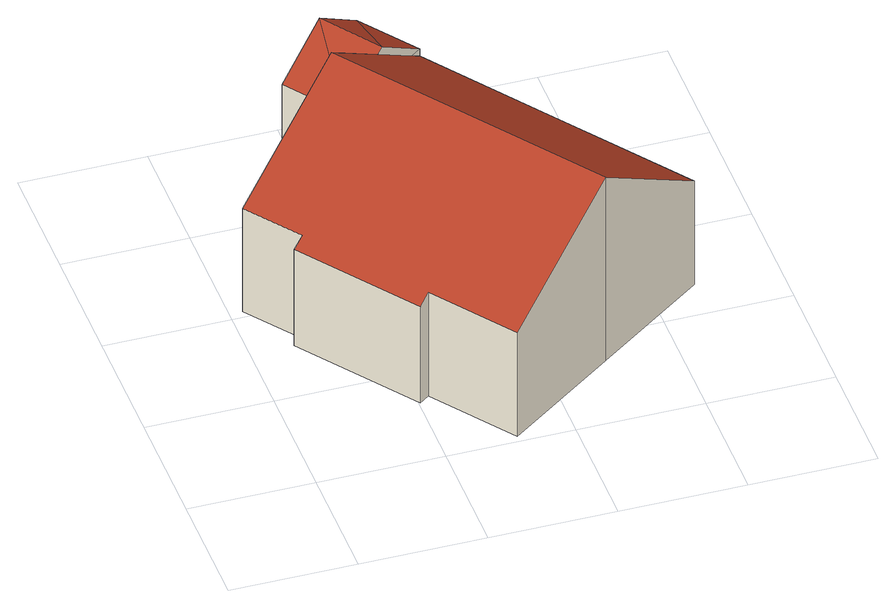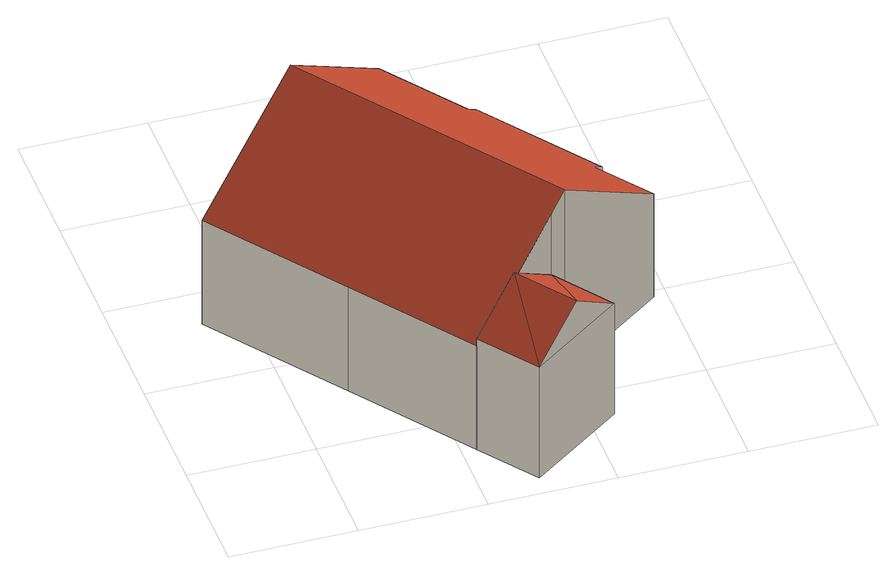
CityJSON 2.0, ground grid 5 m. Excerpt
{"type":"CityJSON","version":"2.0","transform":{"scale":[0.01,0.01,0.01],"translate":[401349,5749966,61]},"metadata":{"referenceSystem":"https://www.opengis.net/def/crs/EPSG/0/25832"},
"CityObjects":{
"building1":{"type":"Building","attributes":{"Gemeindeschluessel":"05515000","Geometrietyp2DReferenz":"3000","function":"31001_1000"},"address":[{"country":"Germany","locality":"Münster","thoroughfareNumber":"85","thoroughfareName":"Haus Tinnen"}],"children":["building1-1","building1-2"]},
"building1-1":{"type":"BuildingPart","attributes":{"roofType":"3100","measuredHeight":8.6},"parents":["building1"],"geometry":[{"type":"Solid","lod":"2","boundaries":[[[[0,1,2,3]],[[4,5,1,0]],[[6,7,5,4]],[[8,9,7,6]],[[10,11,12,9,8]],[[13,14,15,16]],[[17,18,14,13]],[[19,20,18,17]],[[21,22,20,19]],[[23,24,22,21]],[[3,2,24,23]],[[17,13,16,25,26,10,8,19]],[[6,4,0,3,23,21,19,8]],[[1,5,7,9,12,15,14,18,20,22,24,2]],[[11,10,26]],[[15,12,11,25,16]],[[11,26,25]]]],"semantics":{"surfaces":[{"type":"WallSurface"},{"type":"RoofSurface"},{"type":"GroundSurface"},{"type":"ClosureSurface"}],"values":[[0,0,0,0,0,0,0,0,0,0,0,1,1,2,0,3,3]]}}]},
"building1-2":{"type":"BuildingPart","attributes":{"roofType":"3100","measuredHeight":6.79},"parents":["building1"],"geometry":[{"type":"Solid","lod":"2","boundaries":[[[[27,16,15,28,29]],[[30,31,12,11]],[[29,28,31,30]],[[30,32,29]],[[33,27,29]],[[29,32,33]],[[11,26,33,32]],[[32,30,11]],[[15,12,31,28]],[[16,27,25]],[[15,16,25,11,12]],[[33,26,25,27]],[[26,11,25]]]],"semantics":{"surfaces":[{"type":"WallSurface"},{"type":"RoofSurface"},{"type":"GroundSurface"},{"type":"ClosureSurface"}],"values":[[0,0,0,0,1,1,1,1,2,0,3,0,3]]}}]}
},
"vertices":[
[169,786,496],[169,786,45],[505,324,45],[505,324,496],[210,816,530],[210,816,45],[51,1033,530],[51,1033,45],[496,1356,905],[496,1356,45],[565,1406,847],[565,1406,563],[565,1406,45],[1282,1210,531],[1282,1210,45],[941,1679,45],[941,1679,530],[1673,673,531],[1673,673,45],[1228,351,905],[1228,351,45],[784,29,531],[784,29,45],[546,354,531],[546,354,45],[901,1650,563],[732,1527,706],
[941,1679,563],[773,1909,45],[773,1909,563],[398,1637,563],[398,1637,45],[585,1773,725],[753,1542,725]
]}
